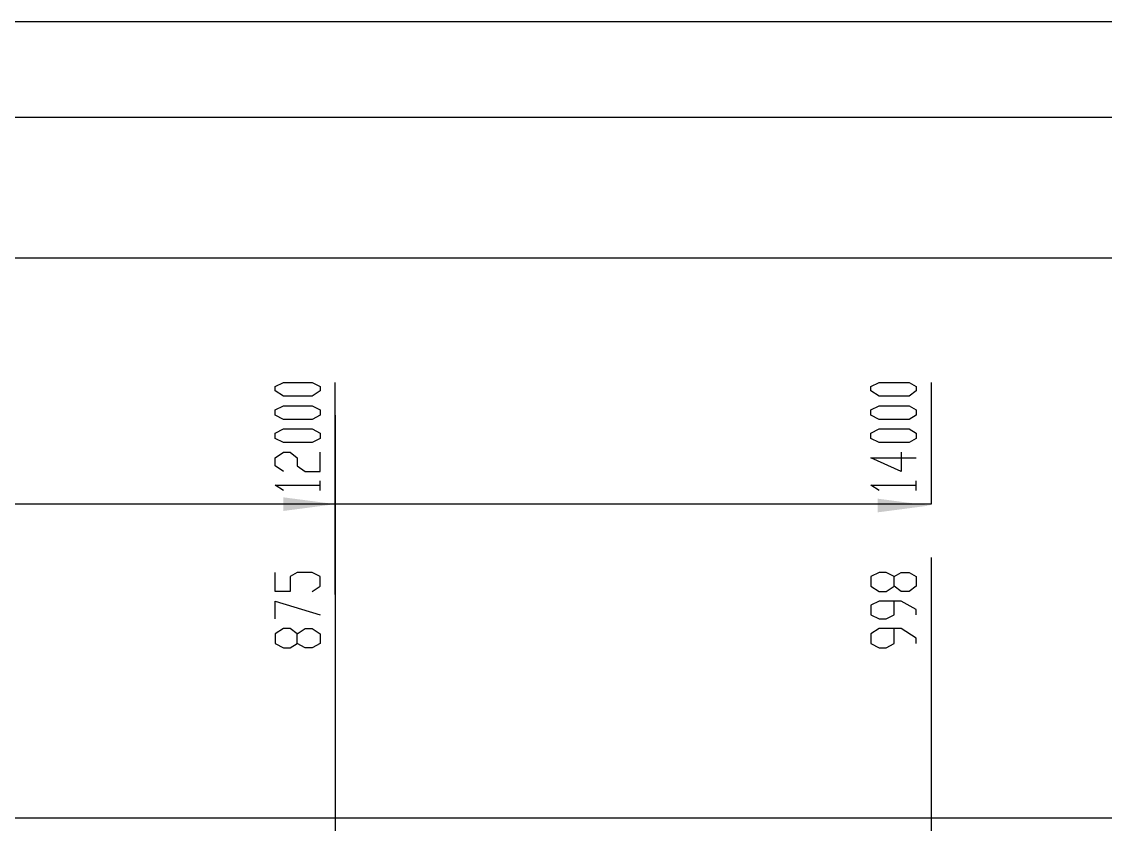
# Model space of a CAD drawing. Header units: millimetres. Extents: x -45 to 90, y -17 to 16.
# Drawn here: x 27.732 to 31.367, y 1.328 to 4.02 of the extents above; entities that cross this region are included whole.
import ezdxf

# ---------------------------------------------------------------- set-up
doc = ezdxf.new("R2010")
doc.units = ezdxf.units.MM
doc.layers.add('PDF_Geometry', color=7, linetype='Continuous')
doc.layers.add('PDF_Solid Fills', color=7, linetype='Continuous')

msp = doc.modelspace()

# ---------------------------------------------------------------- linework, layer by layer
at = {"color": 5}
msp.add_line((0, 1.35), (53.4325, 1.35), dxfattribs=at)
at = {"layer": 'PDF_Geometry', "lineweight": 25}
for points in [[(41.8255, 4.0203), (-0.6555, 4.0203)], [(36.9251, 3.6994), (0.1467, 3.6994)], [(32.2034, 3.2272), (17.25, 3.2272)], [(30.7824, 2.8101), (30.7824, 2.4021), (16.7825, 2.4021)], [(28.7837, 2.3975), (28.7837, 2.7), (28.7837, 2.0995), (28.7837, 2.8101)], [(28.6095, 2.5121), (28.582, 2.5304), (28.582, 2.5579), (28.6095, 2.5763), (28.6324, 2.5763), (28.6553, 2.5579), (28.6553, 2.5304), (28.6828, 2.5121), (28.7333, 2.5121), (28.7333, 2.5763)], [(30.6815, 2.5763), (30.6815, 2.5121), (30.5807, 2.5579), (30.7319, 2.5579)], [(28.7333, 2.4479), (28.7333, 2.48)], [(30.7319, 2.4479), (30.7319, 2.48)], [(28.6095, 2.4479), (28.582, 2.4663), (28.7333, 2.4663)], [(30.6082, 2.4479), (30.5807, 2.4663), (30.7319, 2.4663)], [(28.7837, 2.2233), (28.7837, 0.7151), (28.7883, 0.7151)], [(30.7824, 2.2233), (30.7824, 0.7151), (30.7869, 0.7151)], [(28.7058, 2.1087), (28.7333, 2.127), (28.7333, 2.1591), (28.7058, 2.1729), (28.6553, 2.1729), (28.6324, 2.1591), (28.6324, 2.1087), (28.582, 2.1087), (28.582, 2.1729)], [(30.6586, 2.1591), (30.6815, 2.1729), (30.709, 2.1729), (30.7319, 2.1591), (30.7319, 2.127), (30.709, 2.1087), (30.6815, 2.1087), (30.6586, 2.127), (30.6586, 2.1591), (30.6311, 2.1729), (30.6082, 2.1729), (30.5807, 2.1591), (30.5807, 2.127), (30.6082, 2.1087), (30.6311, 2.1087), (30.6586, 2.127)], [(28.582, 2.017), (28.582, 2.0766), (28.7333, 2.0308)], [(30.7319, 2.0308), (30.7319, 2.0491), (30.6815, 2.0766), (30.6082, 2.0766), (30.5807, 2.0629), (30.5807, 2.0308), (30.6082, 2.017), (30.6311, 2.017), (30.6586, 2.0308), (30.6586, 2.0766)], [(28.6553, 1.9666), (28.6828, 1.9849), (28.7058, 1.9849), (28.7333, 1.9666), (28.7333, 1.9345), (28.7058, 1.9207), (28.6828, 1.9207), (28.6553, 1.9345), (28.6553, 1.9666), (28.6324, 1.9849), (28.6095, 1.9849), (28.582, 1.9666), (28.582, 1.9345), (28.6095, 1.9207), (28.6324, 1.9207), (28.6553, 1.9345)], [(30.7319, 1.9345), (30.7319, 1.9528), (30.6815, 1.9849), (30.6082, 1.9849), (30.5807, 1.9666), (30.5807, 1.9345), (30.6082, 1.9207), (30.6311, 1.9207), (30.6586, 1.9345), (30.6586, 1.9849)]]:
    msp.add_lwpolyline(points, dxfattribs=at)
for points in [[(28.7333, 2.7826), (28.7058, 2.7642), (28.6095, 2.7642), (28.582, 2.7826), (28.582, 2.7963), (28.6095, 2.8101), (28.7058, 2.8101), (28.7333, 2.7963)], [(30.7319, 2.7826), (30.709, 2.7642), (30.6082, 2.7642), (30.5807, 2.7826), (30.5807, 2.7963), (30.6082, 2.8101), (30.709, 2.8101), (30.7319, 2.7963)], [(28.7333, 2.7), (28.7058, 2.6863), (28.6095, 2.6863), (28.582, 2.7), (28.582, 2.7184), (28.6095, 2.7321), (28.7058, 2.7321), (28.7333, 2.7184)], [(30.7319, 2.7), (30.709, 2.6863), (30.6082, 2.6863), (30.5807, 2.7), (30.5807, 2.7184), (30.6082, 2.7321), (30.709, 2.7321), (30.7319, 2.7184)], [(28.7333, 2.6221), (28.7058, 2.6084), (28.6095, 2.6084), (28.582, 2.6221), (28.582, 2.6405), (28.6095, 2.6542), (28.7058, 2.6542), (28.7333, 2.6405)], [(30.7319, 2.6221), (30.709, 2.6084), (30.6082, 2.6084), (30.5807, 2.6221), (30.5807, 2.6405), (30.6082, 2.6542), (30.709, 2.6542), (30.7319, 2.6405)]]:
    msp.add_lwpolyline(points, close=True, dxfattribs=at)
at = {"layer": 'PDF_Solid Fills', "transparency": 33554559}
for points in [[(28.7837, 2.4021), (28.6095, 2.3792), (28.6095, 2.425)], [(30.7778, 2.3975), (30.6036, 2.3746), (30.6036, 2.4204)]]:
    msp.add_solid(points, dxfattribs=at)

doc.saveas('drawing.dxf')
